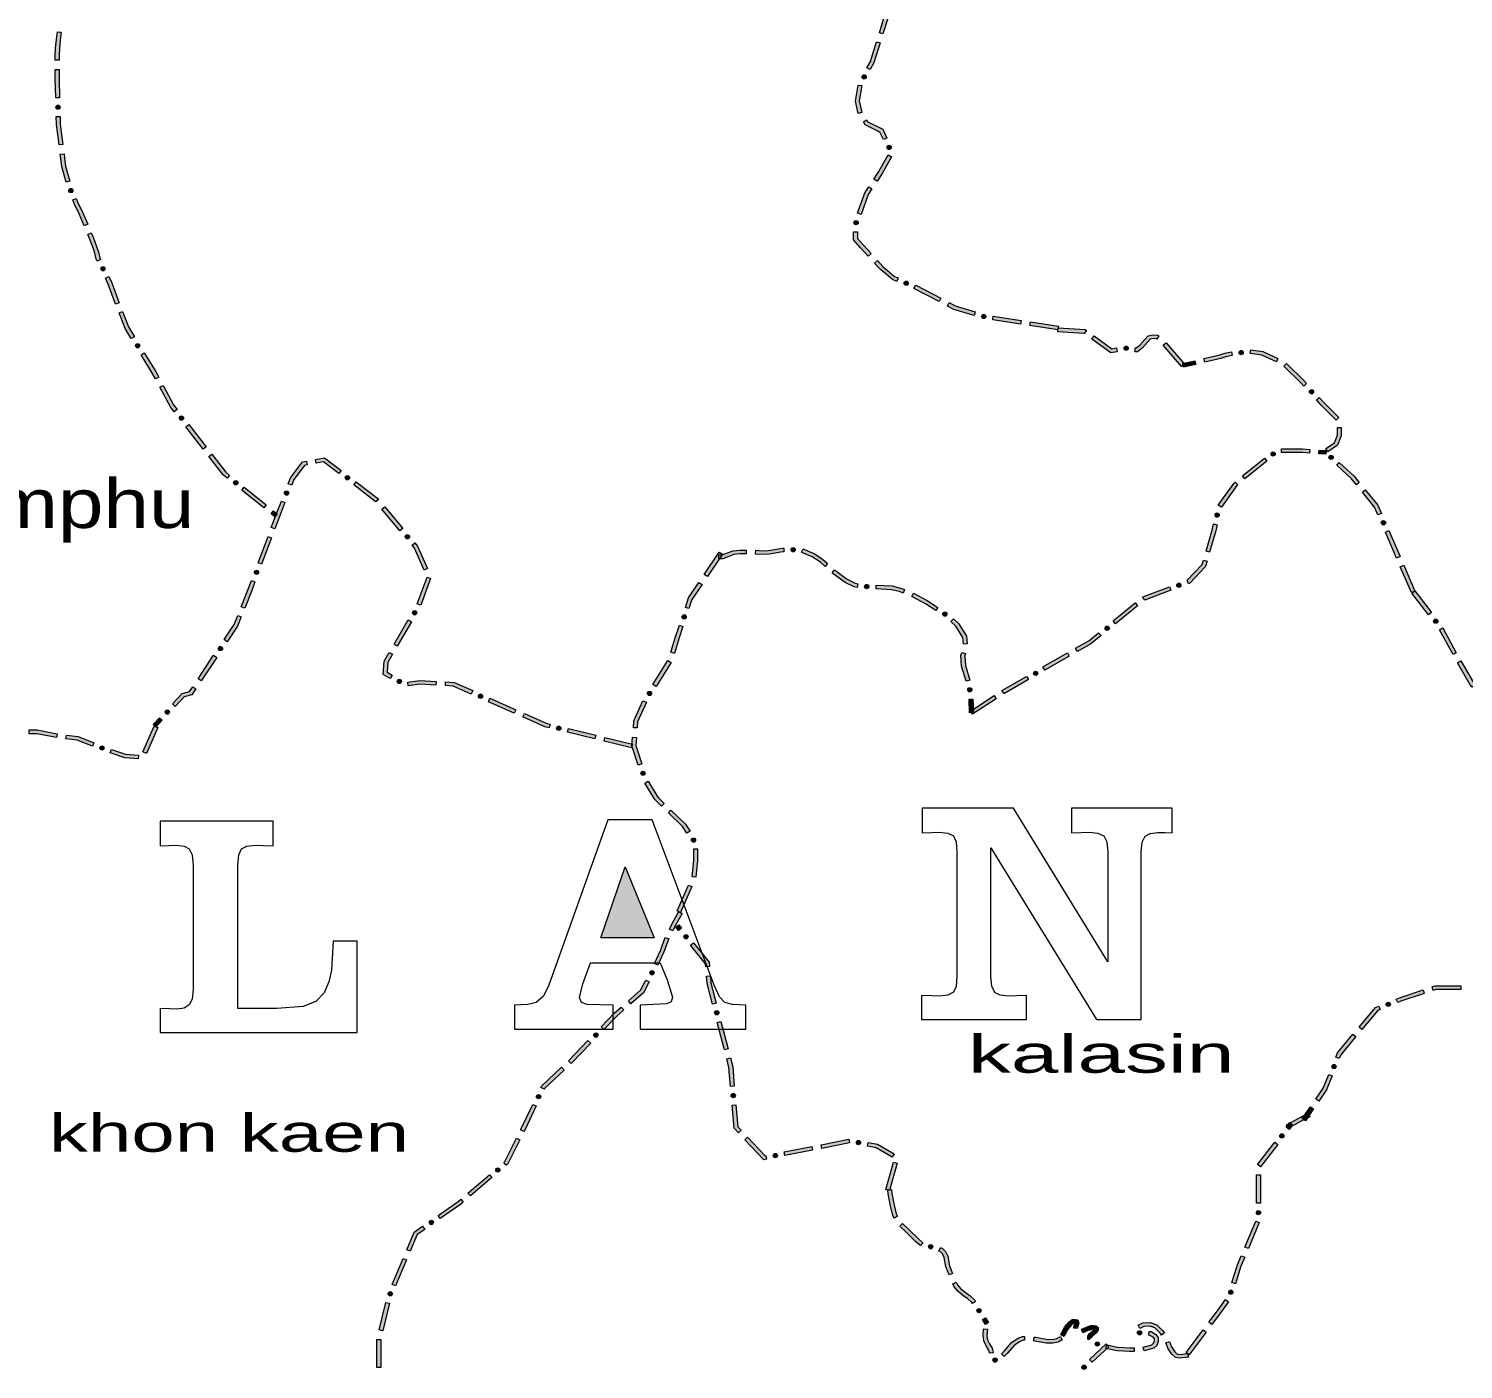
# Model space of a CAD drawing. Header units: metres. Extents: x -835890 to 1024355, y 79891 to 2211954.
# Drawn here: x -586389 to -433987, y 1356560 to 1499002 of the extents above; entities that cross this region are included whole.
import ezdxf

# ---------------------------------------------------------------- set-up
doc = ezdxf.new("R2010")
doc.units = ezdxf.units.M
doc.header["$LTSCALE"] = 2200
doc.layers.add('20', color=7, linetype='Continuous', lineweight=13)
doc.layers.add('37', color=7, linetype='Continuous', lineweight=13)

msp = doc.modelspace()

# ---------------------------------------------------------------- hatches: boundary and pattern name
at = {"layer": '20'}
msp.add_hatch(color=256, dxfattribs=at).paths.add_polyline_path([(-519935, 1402390), (-525605, 1402390), (-523018, 1409951)])
at = {"layer": '37'}
for points in [[(-496018, 1498574), (-495496, 1500247), (-494925, 1501392), (-494567, 1501213), (-495124, 1500097), (-495636, 1498455)], [(-582933, 1498616), (-583009, 1498115), (-583133, 1496901), (-583160, 1496187), (-583160, 1495658), (-583560, 1495658), (-583560, 1496195), (-583532, 1496929), (-583406, 1498165), (-583329, 1498675)], [(-497334, 1494850), (-496969, 1495526), (-496316, 1497619), (-495934, 1497500), (-496598, 1495370), (-496982, 1494660)], [(-583160, 1494658), (-583160, 1494576), (-583160, 1493715), (-583105, 1491664), (-583505, 1491654), (-583560, 1493710), (-583560, 1494576), (-583560, 1494658)], [(-497527, 1494073, 1), (-497741, 1493677, 1)], [(-498257, 1489996), (-498559, 1491308), (-498275, 1493017), (-497880, 1492952), (-498151, 1491320), (-497867, 1490086)], [(-583272, 1490434, 1), (-583284, 1490884, 1)], [(-583053, 1489664), (-583035, 1488855), (-582760, 1486703), (-583157, 1486652), (-583435, 1488825), (-583453, 1489655)], [(-495586, 1487214), (-495954, 1488017), (-497512, 1488798), (-497696, 1489089), (-497359, 1489303), (-497234, 1489106), (-495649, 1488312), (-495223, 1487381)], [(-495082, 1486593, 1), (-494895, 1486184, 1)], [(-582634, 1485711), (-582578, 1485273), (-582468, 1484398), (-582015, 1482815), (-582400, 1482705), (-582861, 1484317), (-582975, 1485223), (-583030, 1485660)], [(-496600, 1483026), (-496070, 1483840), (-495071, 1485592), (-494723, 1485394), (-495729, 1483631), (-496265, 1482808)], [(-581817, 1481601, 1), (-581988, 1482017, 1)], [(-498337, 1479401), (-497553, 1481562), (-497145, 1482188), (-496810, 1481970), (-497193, 1481382), (-497961, 1479265)], [(-581337, 1480960), (-581188, 1480597), (-580660, 1479511), (-580123, 1478219), (-580492, 1478066), (-581025, 1479347), (-581554, 1480433), (-581707, 1480808)], [(-498414, 1478604, 1), (-498567, 1478181, 1)], [(-579739, 1477296), (-579557, 1476857), (-579139, 1475740), (-578967, 1475281), (-578829, 1474650), (-578749, 1474483), (-579110, 1474310), (-579210, 1474519), (-579351, 1475168), (-579513, 1475600), (-579929, 1476711), (-580109, 1477142)], [(-497203, 1474840), (-498013, 1475729), (-498752, 1476574), (-498752, 1477404), (-498352, 1477404), (-498352, 1476724), (-497715, 1475995), (-496908, 1475109)], [(-494171, 1472155), (-494629, 1472342), (-495940, 1473454), (-496530, 1474101), (-496234, 1474370), (-495662, 1473742), (-494419, 1472689), (-494020, 1472525)], [(-578400, 1473292, 1), (-578595, 1473698, 1)], [(-577885, 1472679), (-577565, 1472012), (-576782, 1469871), (-577158, 1469734), (-577934, 1471856), (-578245, 1472506)], [(-493378, 1472046, 1), (-492962, 1471875, 1)], [(-489685, 1470001), (-492343, 1471393), (-492157, 1471747), (-489500, 1470356)], [(-485947, 1468521), (-488117, 1469180), (-488799, 1469537), (-488614, 1469892), (-487965, 1469552), (-485831, 1468904)], [(-576422, 1468945), (-575770, 1467318), (-575150, 1466272), (-575494, 1466068), (-576129, 1467140), (-576793, 1468796)], [(-485148, 1468487, 1), (-484717, 1468357, 1)], [(-481012, 1467605), (-483978, 1468055), (-483918, 1468450), (-480952, 1468001)], [(-477057, 1467006), (-480023, 1467455), (-479963, 1467851), (-476997, 1467401)], [(-474259, 1466610), (-474292, 1466633), (-477052, 1466804), (-477027, 1467203), (-474153, 1467026), (-474026, 1466935)], [(-470755, 1464685), (-471415, 1464574), (-473446, 1466028), (-473213, 1466353), (-471317, 1464996), (-470821, 1465079)], [(-466541, 1466024), (-466588, 1466054), (-466922, 1466080), (-467246, 1466005), (-467523, 1465700), (-468077, 1465081), (-468592, 1464676), (-468856, 1464676), (-468856, 1465076), (-468730, 1465076), (-468352, 1465374), (-467820, 1465968), (-467458, 1466366), (-466953, 1466483), (-466457, 1466445), (-466326, 1466361)], [(-574697, 1465116, 1), (-574927, 1465503, 1)], [(-470024, 1465010, 1), (-469580, 1465085, 1)], [(-463910, 1463104), (-465872, 1465374), (-465569, 1465635), (-463608, 1463365)], [(-458538, 1464270), (-459212, 1464135), (-459743, 1463958), (-461445, 1463564), (-461535, 1463954), (-459852, 1464343), (-459315, 1464522), (-458617, 1464662)], [(-457809, 1464564, 1), (-457362, 1464609, 1)], [(-453848, 1463594), (-455403, 1464313), (-456619, 1464487), (-456562, 1464883), (-455289, 1464701), (-453680, 1463957)], [(-574117, 1464564), (-572944, 1462671), (-572573, 1461978), (-572926, 1461789), (-573291, 1462471), (-574457, 1464353)], [(-462419, 1463339), (-463714, 1463040), (-463804, 1463429), (-462510, 1463729)], [(-450935, 1461030), (-451216, 1461335), (-453037, 1463159), (-452754, 1463442), (-450928, 1461612), (-450641, 1461301)], [(-572101, 1461097), (-570999, 1459038), (-570612, 1458539), (-570928, 1458294), (-571336, 1458819), (-572454, 1460908)], [(-450263, 1460596, 1), (-449958, 1460265, 1)], [(-447476, 1457410), (-449079, 1459016), (-449580, 1459559), (-449286, 1459830), (-448791, 1459293), (-447193, 1457692)], [(-570020, 1457448, 1), (-570295, 1457804, 1)], [(-569387, 1456958), (-567549, 1454588), (-567865, 1454342), (-569703, 1456713)], [(-448605, 1454392), (-447673, 1455005), (-447354, 1455803), (-447354, 1456626), (-446954, 1456626), (-446954, 1455726), (-447348, 1454739), (-448385, 1454058)], [(-454010, 1453952, 1), (-454367, 1453678, 1)], [(-453305, 1454358), (-451065, 1454358), (-450293, 1454303), (-450322, 1453904), (-451079, 1453958), (-453305, 1453958)], [(-449296, 1454232), (-448565, 1454179), (-448593, 1453780), (-449324, 1453833)], [(-566936, 1453797), (-565439, 1451867), (-565042, 1451545), (-565294, 1451234), (-565727, 1451585), (-567252, 1453552)], [(-556820, 1452654), (-557093, 1452604), (-558226, 1451088), (-558449, 1450512), (-558822, 1450657), (-558579, 1451284), (-557319, 1452970), (-556892, 1453048)], [(-553444, 1451738), (-555063, 1452974), (-555836, 1452833), (-555908, 1453227), (-554961, 1453400), (-553201, 1452056)], [(-457445, 1451477), (-456183, 1452530), (-455103, 1453363), (-454858, 1453046), (-455933, 1452218), (-457188, 1451170)], [(-448197, 1453610, 1), (-447868, 1453303, 1)], [(-445346, 1450522), (-445876, 1451166), (-447438, 1452628), (-447165, 1452920), (-445584, 1451441), (-445037, 1450776)], [(-564216, 1450619, 1), (-564566, 1450902, 1)], [(-552707, 1451427, 1), (-552349, 1451154, 1)], [(-563488, 1450287), (-561156, 1448399), (-561408, 1448088), (-563739, 1449976)], [(-559079, 1449442, 1), (-558916, 1449862, 1)], [(-549518, 1448717), (-549572, 1448781), (-551854, 1450524), (-551612, 1450842), (-549294, 1449072), (-549212, 1448974)], [(-460016, 1448381), (-458343, 1450727), (-458212, 1450836), (-457956, 1450529), (-458047, 1450453), (-459690, 1448148)], [(-443055, 1447345), (-443409, 1448165), (-444711, 1449749), (-444402, 1450003), (-443064, 1448375), (-442688, 1447504)], [(-559172, 1448647), (-559612, 1447513), (-560239, 1445845), (-560614, 1445986), (-559986, 1447656), (-559545, 1448792)], [(-546948, 1445652), (-548876, 1447951), (-548569, 1448208), (-546642, 1445909)], [(-560379, 1447770), (-559993, 1447458), (-560245, 1447147), (-560630, 1447459)], [(-461318, 1443502), (-460674, 1445761), (-460542, 1446384), (-460151, 1446301), (-460285, 1445665), (-460933, 1443392)], [(-460092, 1447541, 1), (-460186, 1447101, 1)], [(-442565, 1446713, 1), (-442386, 1446300, 1)], [(-560592, 1444910), (-561648, 1442102), (-562022, 1442243), (-560966, 1445050)], [(-546297, 1445186, 1), (-546008, 1444841, 1)], [(-441074, 1442754), (-442263, 1445509), (-441895, 1445667), (-440707, 1442913)], [(-544392, 1441481), (-545415, 1443823), (-545663, 1444119), (-545357, 1444376), (-545071, 1444036), (-544026, 1441641)], [(-514627, 1441005), (-513031, 1443386), (-512699, 1443163), (-514295, 1440782)], [(-513068, 1443087), (-512717, 1443087), (-512164, 1443310), (-511565, 1443532), (-510833, 1443608), (-510155, 1443608), (-510155, 1443208), (-510813, 1443208), (-511473, 1443140), (-512020, 1442937), (-512639, 1442687), (-513068, 1442687)], [(-509144, 1443580), (-508491, 1443541), (-507784, 1443566), (-506316, 1443816), (-506182, 1443818), (-506176, 1443418), (-506279, 1443417), (-507743, 1443167), (-508495, 1443141), (-509168, 1443180)], [(-504954, 1443635, 1), (-505404, 1443629, 1)], [(-504115, 1443732), (-503601, 1443493), (-502961, 1443253), (-502045, 1442633), (-501520, 1442167), (-501786, 1441868), (-502291, 1442316), (-503146, 1442895), (-503756, 1443124), (-504284, 1443370)], [(-463337, 1440409), (-463272, 1440434), (-461727, 1442068), (-461592, 1442540), (-461208, 1442431), (-461369, 1441864), (-463045, 1440092), (-463197, 1440035)], [(-439489, 1439082), (-440678, 1441836), (-440310, 1441995), (-439122, 1439240)], [(-562352, 1440230), (-562698, 1439311), (-563444, 1437432), (-563816, 1437579), (-563071, 1439455), (-562727, 1440371)], [(-562267, 1441026, 1), (-562108, 1441447, 1)], [(-545119, 1437903), (-544067, 1440712), (-543693, 1440572), (-544744, 1437762)], [(-500772, 1441504), (-500661, 1441405), (-499446, 1440509), (-498574, 1440085), (-498313, 1440032), (-498392, 1439640), (-498703, 1439703), (-499654, 1440165), (-500913, 1441094), (-501038, 1441204)], [(-516629, 1437512), (-516296, 1438515), (-515184, 1440174), (-514852, 1439952), (-515934, 1438337), (-516250, 1437386)], [(-497136, 1439708, 1), (-497585, 1439738, 1)], [(-496353, 1439868), (-494661, 1439791), (-493770, 1439572), (-493347, 1439407), (-493493, 1439034), (-493891, 1439190), (-494718, 1439393), (-496372, 1439469)], [(-492396, 1439028), (-490934, 1438242), (-489794, 1437507), (-490011, 1437171), (-491137, 1437897), (-492585, 1438676)], [(-468071, 1438613), (-468030, 1438646), (-465210, 1439706), (-465069, 1439331), (-467828, 1438295), (-467818, 1438303)], [(-463993, 1439950, 1), (-464414, 1439791, 1)], [(-437680, 1436720), (-439464, 1439039), (-439147, 1439283), (-437363, 1436964)], [(-545273, 1437140, 1), (-545500, 1436752, 1)], [(-471173, 1436088), (-468846, 1437982), (-468594, 1437672), (-470920, 1435778)], [(-563813, 1436502), (-564208, 1435507), (-565299, 1433865), (-565632, 1434087), (-564564, 1435694), (-564185, 1436650)], [(-547579, 1433594), (-546064, 1436184), (-545719, 1435982), (-547234, 1433392)], [(-516684, 1436714, 1), (-516826, 1436287, 1)], [(-488873, 1436676, 1), (-489251, 1436920, 1)], [(-488158, 1436307), (-487595, 1435774), (-486772, 1434467), (-486686, 1433648), (-487084, 1433606), (-487160, 1434333), (-487906, 1435518), (-488433, 1436016)], [(-437049, 1436228, 1), (-436774, 1435871, 1)], [(-518164, 1432748), (-517702, 1434284), (-517260, 1435614), (-516881, 1435488), (-517321, 1434163), (-517781, 1432633)], [(-475174, 1433170), (-473768, 1433975), (-472724, 1434825), (-472471, 1434515), (-473541, 1433644), (-474976, 1432823)], [(-471647, 1435443, 1), (-471996, 1435159, 1)], [(-435081, 1432502), (-436515, 1435137), (-436164, 1435328), (-434729, 1432693)], [(-566143, 1432956, 1), (-565894, 1433331, 1)], [(-547998, 1429959), (-548731, 1430400), (-548632, 1431796), (-548084, 1432731), (-547739, 1432529), (-548239, 1431674), (-548315, 1430617), (-547792, 1430302)], [(-486881, 1432603), (-486947, 1432372), (-486885, 1431334), (-486423, 1429796), (-486806, 1429681), (-487281, 1431264), (-487350, 1432415), (-487266, 1432712)], [(-478646, 1431182), (-476042, 1432673), (-475844, 1432326), (-478447, 1430835)], [(-566406, 1432200), (-568066, 1429701), (-568399, 1429922), (-566739, 1432421)], [(-520075, 1429320), (-518485, 1431864), (-518146, 1431652), (-519736, 1429108)], [(-433041, 1429027), (-433253, 1429300), (-434592, 1431625), (-434245, 1431824), (-432920, 1429523), (-432725, 1429272)], [(-547217, 1429755, 1), (-546821, 1429542, 1)], [(-543126, 1429257), (-544835, 1429352), (-546074, 1429184), (-546128, 1429581), (-544851, 1429754), (-543104, 1429657)], [(-539382, 1428305), (-541300, 1429156), (-542128, 1429202), (-542105, 1429601), (-541204, 1429551), (-539220, 1428671)], [(-482993, 1428689), (-482943, 1428722), (-480381, 1430188), (-480183, 1429841), (-482734, 1428381), (-482775, 1428354)], [(-479219, 1430624, 1), (-479609, 1430400, 1)], [(-568620, 1428868), (-569049, 1428222), (-569865, 1428018), (-570836, 1426981), (-571128, 1427255), (-570076, 1428377), (-569297, 1428573), (-568953, 1429090)], [(-538593, 1428173, 1), (-538181, 1427991, 1)], [(-520317, 1428557, 1), (-520555, 1428175, 1)], [(-486366, 1428539, 1), (-486457, 1428980, 1)], [(-486343, 1426503), (-483831, 1428143), (-483612, 1427808), (-486124, 1426168)], [(-571820, 1426224, 1), (-571512, 1426553, 1)], [(-534812, 1426277), (-537554, 1427494), (-537392, 1427860), (-534650, 1426643)], [(-522154, 1424733), (-522098, 1425468), (-521134, 1427593), (-520770, 1427428), (-521704, 1425367), (-521755, 1424702)], [(-486087, 1427778), (-486034, 1426343), (-486434, 1426328), (-486486, 1427763)], [(-572204, 1425522), (-572891, 1424790), (-573182, 1425064), (-572496, 1425796)], [(-531096, 1424719), (-531542, 1424827), (-533898, 1425872), (-533736, 1426237), (-531413, 1425207), (-531002, 1425107)], [(-583429, 1423703), (-585513, 1424095), (-586355, 1424095), (-586355, 1424495), (-585476, 1424495), (-583355, 1424096)], [(-579610, 1422756), (-581250, 1423400), (-582429, 1423550), (-582378, 1423947), (-581150, 1423791), (-579464, 1423129)], [(-572680, 1424747), (-573888, 1422001), (-574255, 1422162), (-573046, 1424908)], [(-530296, 1424730, 1), (-529859, 1424624, 1)], [(-526237, 1423539), (-529153, 1424247), (-529058, 1424636), (-526143, 1423928)], [(-522350, 1422596), (-525265, 1423304), (-525171, 1423692), (-522256, 1422985)], [(-521630, 1420767), (-522303, 1422790), (-522230, 1423736), (-521832, 1423705), (-521898, 1422840), (-521251, 1420893)], [(-578816, 1422659, 1), (-578397, 1422495, 1)], [(-574767, 1421429), (-576187, 1421530), (-577730, 1422046), (-577603, 1422426), (-576108, 1421926), (-574738, 1421828)], [(-521196, 1420095, 1), (-521054, 1419668, 1)], [(-519155, 1416396), (-519864, 1417086), (-520923, 1418856), (-520580, 1419062), (-519548, 1417336), (-518876, 1416683)], [(-516458, 1413520), (-516937, 1414240), (-518438, 1415699), (-518159, 1415986), (-516628, 1414497), (-516125, 1413742)], [(-515878, 1412976, 1), (-515646, 1412590, 1)], [(-515911, 1408875), (-515736, 1410632), (-515736, 1411846), (-515336, 1411846), (-515336, 1410612), (-515513, 1408835)], [(-517496, 1405270), (-516292, 1408018), (-515925, 1407857), (-517129, 1405109)], [(-518324, 1403342), (-518027, 1403936), (-517312, 1405190), (-516965, 1404991), (-517675, 1403747), (-517966, 1403164)], [(-517349, 1403168), (-517650, 1403537), (-517340, 1403790), (-517039, 1403421)], [(-519904, 1399662), (-519283, 1401062), (-518772, 1402426), (-518398, 1402286), (-518912, 1400911), (-519538, 1399500)], [(-516704, 1402695, 1), (-516419, 1402346, 1)], [(-514455, 1399315), (-514484, 1399659), (-516084, 1401619), (-515774, 1401872), (-514095, 1399816), (-514056, 1399348)], [(-522682, 1395701), (-521394, 1396831), (-520823, 1397902), (-520470, 1397714), (-521075, 1396578), (-522418, 1395401)], [(-520071, 1398890, 1), (-520283, 1398492, 1)], [(-513738, 1395360), (-514309, 1397563), (-514372, 1398318), (-513973, 1398352), (-513913, 1397630), (-513350, 1395460)], [(-438131, 1396494), (-440616, 1395664), (-440958, 1395527), (-441106, 1395899), (-440754, 1396040), (-438257, 1396874)], [(-434262, 1396904), (-436904, 1396904), (-437182, 1396811), (-437309, 1397190), (-436969, 1397304), (-434262, 1397304)], [(-525588, 1392934), (-524222, 1394351), (-523434, 1395042), (-523170, 1394741), (-523946, 1394062), (-525300, 1392656)], [(-513349, 1394660, 1), (-513236, 1394224, 1)], [(-442814, 1394783), (-443063, 1394683), (-444756, 1392669), (-445062, 1392926), (-443305, 1395017), (-442963, 1395155)], [(-442169, 1395257, 1), (-441751, 1395425, 1)], [(-512482, 1390520), (-513235, 1393424), (-512848, 1393524), (-512095, 1390621)], [(-529057, 1389333), (-526976, 1391493), (-526688, 1391216), (-528769, 1389056)], [(-525982, 1392237, 1), (-526294, 1391913, 1)], [(-445400, 1391904), (-447009, 1389989), (-447170, 1389585), (-447541, 1389734), (-447356, 1390197), (-445706, 1392161)], [(-531972, 1386515), (-531905, 1386654), (-529772, 1388649), (-529499, 1388357), (-531577, 1386414), (-531611, 1386342)], [(-511826, 1386624), (-511994, 1388641), (-512231, 1389552), (-511843, 1389653), (-511598, 1388709), (-511428, 1386657)], [(-447810, 1388522, 1), (-447643, 1388940, 1)], [(-447911, 1387728), (-448505, 1386242), (-449326, 1385053), (-449655, 1385280), (-448859, 1386432), (-448283, 1387876)], [(-532126, 1385729, 1), (-532321, 1385324, 1)], [(-511563, 1385868, 1), (-511526, 1385419, 1)], [(-534133, 1382010), (-534058, 1382161), (-532836, 1384711), (-532475, 1384538), (-533698, 1381985), (-533775, 1381831)], [(-510999, 1381680), (-511456, 1382165), (-511661, 1384630), (-511262, 1384664), (-511069, 1382338), (-510708, 1381955)], [(-449895, 1384230), (-450767, 1382968), (-451096, 1383195), (-450224, 1384458)], [(-452809, 1382281), (-452433, 1382774), (-452115, 1382532), (-452491, 1382039)], [(-452763, 1382533), (-451454, 1383252), (-450529, 1383723), (-450529, 1383723), (-450260, 1383427), (-450300, 1383391), (-451267, 1382898), (-452570, 1382182)], [(-535928, 1378537), (-535820, 1378630), (-534580, 1381115), (-534222, 1380936), (-535498, 1378379), (-535667, 1378234)], [(-508017, 1378879), (-508305, 1378822), (-510313, 1380953), (-510022, 1381227), (-508165, 1379257), (-508094, 1379271)], [(-499186, 1380614), (-502129, 1380036), (-502207, 1380428), (-499263, 1381006)], [(-498463, 1380695, 1), (-498020, 1380611, 1)], [(-453121, 1381544, 1), (-453394, 1381186, 1)], [(-507295, 1379225, 1), (-506853, 1379311, 1)], [(-503111, 1379843), (-506054, 1379265), (-506131, 1379657), (-503188, 1380235)], [(-494654, 1379093), (-496375, 1380099), (-497296, 1380272), (-497222, 1380665), (-496233, 1380479), (-494452, 1379438)], [(-455843, 1378307), (-454023, 1380692), (-453705, 1380449), (-455525, 1378064)], [(-536385, 1377881, 1), (-536727, 1377587, 1)], [(-495321, 1375674), (-494509, 1378562), (-494124, 1378453), (-494936, 1375565)], [(-539721, 1375280), (-537445, 1377234), (-537184, 1376931), (-539460, 1374976)], [(-455947, 1374207), (-455947, 1377207), (-455547, 1377207), (-455547, 1374207)], [(-494731, 1375668), (-494680, 1375247), (-494494, 1374162), (-494221, 1373071), (-494084, 1372843), (-494427, 1372637), (-494595, 1372915), (-494886, 1374080), (-495076, 1375189), (-495128, 1375619)], [(-542904, 1372899), (-540767, 1374381), (-540479, 1374628), (-540219, 1374325), (-540522, 1374064), (-542676, 1372570)], [(-455747, 1373432, 1), (-455747, 1372982, 1)], [(-546224, 1369267), (-545437, 1371142), (-544547, 1371759), (-544319, 1371430), (-545113, 1370880), (-545856, 1369112)], [(-543426, 1372293, 1), (-543796, 1372036, 1)], [(-493552, 1372065), (-492843, 1371381), (-491877, 1370415), (-491391, 1370009), (-491647, 1369702), (-492147, 1370119), (-493123, 1371096), (-493830, 1371778)], [(-457193, 1369536), (-456037, 1372305), (-455668, 1372151), (-456824, 1369382)], [(-490345, 1369544, 1), (-490788, 1369623, 1)], [(-489531, 1369490), (-489329, 1369401), (-488998, 1369069), (-488752, 1368577), (-488562, 1367564), (-488244, 1366734), (-488618, 1366591), (-488949, 1367455), (-489135, 1368448), (-489327, 1368832), (-489560, 1369065), (-489694, 1369125)], [(-458574, 1365768), (-457982, 1367645), (-457578, 1368614), (-457209, 1368459), (-457606, 1367507), (-458193, 1365647)], [(-547774, 1365580), (-546612, 1368345), (-546243, 1368190), (-547405, 1365425)], [(-487858, 1365830), (-487724, 1365548), (-487376, 1365114), (-486779, 1364635), (-486393, 1364410), (-485889, 1363906), (-485792, 1363749), (-486132, 1363538), (-486205, 1363656), (-486640, 1364091), (-487006, 1364305), (-487661, 1364829), (-488065, 1365334), (-488219, 1365657)], [(-547890, 1364788, 1), (-548064, 1364373, 1)], [(-458616, 1364968, 1), (-458752, 1364539, 1)], [(-549162, 1360756), (-548463, 1363673), (-548074, 1363580), (-548773, 1360663)], [(-485318, 1362601, 1), (-485554, 1362984, 1)], [(-461023, 1361552), (-460093, 1362787), (-459259, 1363970), (-458932, 1363740), (-459770, 1362551), (-460704, 1361311)], [(-484740, 1362047), (-484415, 1361521), (-484755, 1361311), (-485081, 1361837)], [(-475377, 1360935), (-475377, 1361076), (-475258, 1361475), (-475254, 1361461), (-475255, 1361461), (-475407, 1361461), (-475590, 1361324), (-476003, 1360831), (-476373, 1360062), (-476734, 1360235), (-476342, 1361050), (-475866, 1361617), (-475541, 1361861), (-475227, 1361861), (-474931, 1361819), (-474843, 1361466), (-474977, 1361017), (-474977, 1360935)], [(-473820, 1359699), (-473874, 1359774), (-473874, 1360090), (-473698, 1360354), (-473230, 1360758), (-473175, 1360835), (-473175, 1360819), (-473147, 1360799), (-473246, 1360823), (-473463, 1360807), (-473856, 1360669), (-474406, 1360440), (-474560, 1360809), (-474000, 1361043), (-473546, 1361202), (-473212, 1361227), (-472972, 1361167), (-472775, 1361019), (-472775, 1360707), (-472932, 1360487), (-473395, 1360087), (-473474, 1359969), (-473474, 1359904), (-473496, 1359935)], [(-466036, 1360191), (-466161, 1360361), (-466751, 1360952), (-467305, 1361137), (-467927, 1361099), (-468351, 1360901), (-468520, 1361264), (-468027, 1361494), (-467252, 1361541), (-466535, 1361302), (-465856, 1360622), (-465713, 1360427)], [(-549393, 1356736), (-549393, 1359736), (-548993, 1359736), (-548993, 1356736)], [(-484324, 1358290), (-484325, 1358332), (-484417, 1358643), (-484683, 1359072), (-484935, 1359577), (-485005, 1360141), (-484941, 1360867), (-484542, 1360831), (-484603, 1360148), (-484547, 1359695), (-484333, 1359267), (-484048, 1358807), (-483928, 1358398), (-483924, 1358307)], [(-480589, 1359648), (-480754, 1359648), (-481080, 1359521), (-481675, 1359124), (-482457, 1358227), (-482764, 1357932), (-483041, 1358220), (-482747, 1358503), (-481941, 1359427), (-481265, 1359878), (-480829, 1360048), (-480589, 1360048)], [(-476586, 1359698), (-477013, 1359447), (-477598, 1359330), (-478313, 1359352), (-479506, 1359565), (-479613, 1359576), (-479573, 1359974), (-479451, 1359961), (-478272, 1359751), (-477632, 1359731), (-477158, 1359826), (-476789, 1360043)], [(-473075, 1359329, 1), (-472656, 1359166, 1)], [(-468156, 1360422, 1), (-468604, 1360459, 1)], [(-467371, 1360574), (-467155, 1360561), (-466657, 1360263), (-466390, 1359926), (-466390, 1359500), (-466549, 1359104), (-466872, 1358808), (-467891, 1358525), (-467998, 1358910), (-467071, 1359168), (-466886, 1359337), (-466790, 1359577), (-466790, 1359787), (-466926, 1359958), (-467276, 1360168), (-467393, 1360174)], [(-463187, 1357844), (-463225, 1357836), (-464104, 1357748), (-464576, 1357801), (-464934, 1358160), (-465340, 1358746), (-465576, 1359376), (-465201, 1359516), (-464983, 1358933), (-464626, 1358417), (-464392, 1358183), (-464102, 1358151), (-463287, 1358232), (-463269, 1358236)], [(-463429, 1358356), (-461625, 1360753), (-461305, 1360512), (-463109, 1358115)], [(-473680, 1357615), (-471926, 1359258), (-471653, 1358966), (-473407, 1357323)], [(-468935, 1358457), (-469431, 1358449), (-470767, 1358514), (-471952, 1358769), (-471867, 1359160), (-470715, 1358912), (-469425, 1358849), (-468941, 1358857)], [(-483955, 1357538, 1), (-483505, 1357538, 1)], [(-474109, 1356939, 1), (-474437, 1356631, 1)]]:
    msp.add_hatch(color=256, dxfattribs=at).paths.add_polyline_path(points)

# ---------------------------------------------------------------- linework, layer by layer
at = {"layer": '20'}
for points in [[(-468218, 1393727), (-468218, 1411503), (-468117, 1412574), (-467795, 1413212), (-467263, 1413501), (-466424, 1413598), (-465686, 1413598), (-464904, 1413573), (-464904, 1416193), (-475612, 1416193), (-475612, 1413573), (-474593, 1413603), (-473734, 1413631), (-472799, 1413534), (-472185, 1413245), (-471852, 1412599), (-471736, 1411503), (-471736, 1399841), (-481783, 1416193), (-491472, 1416193), (-491472, 1413573), (-490453, 1413603), (-489619, 1413631), (-488736, 1413534), (-488158, 1413245), (-487871, 1412599), (-487775, 1411503), (-487775, 1398335), (-487871, 1397240), (-488158, 1396623), (-488736, 1396309), (-489625, 1396207), (-490453, 1396232), (-491560, 1396271), (-491560, 1393727), (-480379, 1393727), (-480379, 1396271), (-481425, 1396232), (-482289, 1396207), (-483187, 1396298), (-483723, 1396565), (-484056, 1397226), (-484166, 1398335), (-484166, 1411976), (-472953, 1393727)], [(-572413, 1414813), (-572413, 1412193), (-571499, 1412217), (-570718, 1412250), (-569884, 1412154), (-569325, 1411865), (-569011, 1411218), (-568904, 1410123), (-568904, 1396955), (-569011, 1395898), (-569325, 1395276), (-569864, 1394937), (-570660, 1394827), (-571433, 1394852), (-572413, 1394890), (-572413, 1392347), (-551500, 1392347), (-551500, 1402036), (-554051, 1402036), (-554236, 1398967), (-554519, 1397731), (-554998, 1396569), (-555876, 1395633), (-557236, 1395097), (-560030, 1394890), (-564180, 1394890), (-564180, 1410123), (-564079, 1411218), (-563770, 1411865), (-563225, 1412154), (-562342, 1412250), (-561477, 1412223), (-560412, 1412193), (-560412, 1414813)], [(-534793, 1392707), (-524311, 1392707), (-524311, 1395250), (-527047, 1395308), (-527680, 1395520), (-527892, 1396059), (-527507, 1397532), (-526714, 1399761), (-519313, 1399761), (-518575, 1397936), (-517986, 1396084), (-518146, 1395622), (-518627, 1395393), (-521440, 1395250), (-521440, 1392707), (-510194, 1392707), (-510194, 1395250), (-511617, 1395322), (-512443, 1395544), (-512988, 1396147), (-513560, 1397391), (-520139, 1414936), (-524856, 1414936), (-531140, 1397391), (-531699, 1396205), (-532467, 1395544), (-533364, 1395322), (-534793, 1395250)], [(-519935, 1402390), (-525605, 1402390), (-523018, 1409951)]]:
    msp.add_lwpolyline(points, close=True, dxfattribs=at)
at = {"layer": '37'}
for points in [[(-496018, 1498574), (-495496, 1500247), (-494925, 1501392), (-494567, 1501213), (-495124, 1500097), (-495636, 1498455)], [(-582933, 1498616), (-583009, 1498115), (-583133, 1496901), (-583160, 1496187), (-583160, 1495658), (-583560, 1495658), (-583560, 1496195), (-583532, 1496929), (-583406, 1498165), (-583329, 1498675)], [(-497334, 1494850), (-496969, 1495526), (-496316, 1497619), (-495934, 1497500), (-496598, 1495370), (-496982, 1494660)], [(-583160, 1494658), (-583160, 1494576), (-583160, 1493715), (-583105, 1491664), (-583505, 1491654), (-583560, 1493710), (-583560, 1494576), (-583560, 1494658)], [(-498257, 1489996), (-498559, 1491308), (-498275, 1493017), (-497880, 1492952), (-498151, 1491320), (-497867, 1490086)], [(-583053, 1489664), (-583035, 1488855), (-582760, 1486703), (-583157, 1486652), (-583435, 1488825), (-583453, 1489655)], [(-495586, 1487214), (-495954, 1488017), (-497512, 1488798), (-497696, 1489089), (-497359, 1489303), (-497234, 1489106), (-495649, 1488312), (-495223, 1487381)], [(-582634, 1485711), (-582578, 1485273), (-582468, 1484398), (-582015, 1482815), (-582400, 1482705), (-582861, 1484317), (-582975, 1485223), (-583030, 1485660)], [(-496600, 1483026), (-496070, 1483840), (-495071, 1485592), (-494723, 1485394), (-495729, 1483631), (-496265, 1482808)], [(-498337, 1479401), (-497553, 1481562), (-497145, 1482188), (-496810, 1481970), (-497193, 1481382), (-497961, 1479265)], [(-581337, 1480960), (-581188, 1480597), (-580660, 1479511), (-580123, 1478219), (-580492, 1478066), (-581025, 1479347), (-581554, 1480433), (-581707, 1480808)], [(-579739, 1477296), (-579557, 1476857), (-579139, 1475740), (-578967, 1475281), (-578829, 1474650), (-578749, 1474483), (-579110, 1474310), (-579210, 1474519), (-579351, 1475168), (-579513, 1475600), (-579929, 1476711), (-580109, 1477142)], [(-497203, 1474840), (-498013, 1475729), (-498752, 1476574), (-498752, 1477404), (-498352, 1477404), (-498352, 1476724), (-497715, 1475995), (-496908, 1475109)], [(-494171, 1472155), (-494629, 1472342), (-495940, 1473454), (-496530, 1474101), (-496234, 1474370), (-495662, 1473742), (-494419, 1472689), (-494020, 1472525)], [(-577885, 1472679), (-577565, 1472012), (-576782, 1469871), (-577158, 1469734), (-577934, 1471856), (-578245, 1472506)], [(-489685, 1470001), (-492343, 1471393), (-492157, 1471747), (-489500, 1470356)], [(-485947, 1468521), (-488117, 1469180), (-488799, 1469537), (-488614, 1469892), (-487965, 1469552), (-485831, 1468904)], [(-576422, 1468945), (-575770, 1467318), (-575150, 1466272), (-575494, 1466068), (-576129, 1467140), (-576793, 1468796)], [(-481012, 1467605), (-483978, 1468055), (-483918, 1468450), (-480952, 1468001)], [(-477057, 1467006), (-480023, 1467455), (-479963, 1467851), (-476997, 1467401)], [(-474259, 1466610), (-474292, 1466633), (-477052, 1466804), (-477027, 1467203), (-474153, 1467026), (-474026, 1466935)], [(-470755, 1464685), (-471415, 1464574), (-473446, 1466028), (-473213, 1466353), (-471317, 1464996), (-470821, 1465079)], [(-466541, 1466024), (-466588, 1466054), (-466922, 1466080), (-467246, 1466005), (-467523, 1465700), (-468077, 1465081), (-468592, 1464676), (-468856, 1464676), (-468856, 1465076), (-468730, 1465076), (-468352, 1465374), (-467820, 1465968), (-467458, 1466366), (-466953, 1466483), (-466457, 1466445), (-466326, 1466361)], [(-463910, 1463104), (-465872, 1465374), (-465569, 1465635), (-463608, 1463365)], [(-458538, 1464270), (-459212, 1464135), (-459743, 1463958), (-461445, 1463564), (-461535, 1463954), (-459852, 1464343), (-459315, 1464522), (-458617, 1464662)], [(-453848, 1463594), (-455403, 1464313), (-456619, 1464487), (-456562, 1464883), (-455289, 1464701), (-453680, 1463957)], [(-574117, 1464564), (-572944, 1462671), (-572573, 1461978), (-572926, 1461789), (-573291, 1462471), (-574457, 1464353)], [(-462419, 1463339), (-463714, 1463040), (-463804, 1463429), (-462510, 1463729)], [(-450935, 1461030), (-451216, 1461335), (-453037, 1463159), (-452754, 1463442), (-450928, 1461612), (-450641, 1461301)], [(-572101, 1461097), (-570999, 1459038), (-570612, 1458539), (-570928, 1458294), (-571336, 1458819), (-572454, 1460908)], [(-447476, 1457410), (-449079, 1459016), (-449580, 1459559), (-449286, 1459830), (-448791, 1459293), (-447193, 1457692)], [(-569387, 1456958), (-567549, 1454588), (-567865, 1454342), (-569703, 1456713)], [(-448605, 1454392), (-447673, 1455005), (-447354, 1455803), (-447354, 1456626), (-446954, 1456626), (-446954, 1455726), (-447348, 1454739), (-448385, 1454058)], [(-453305, 1454358), (-451065, 1454358), (-450293, 1454303), (-450322, 1453904), (-451079, 1453958), (-453305, 1453958)], [(-449296, 1454232), (-448565, 1454179), (-448593, 1453780), (-449324, 1453833)], [(-566936, 1453797), (-565439, 1451867), (-565042, 1451545), (-565294, 1451234), (-565727, 1451585), (-567252, 1453552)], [(-556820, 1452654), (-557093, 1452604), (-558226, 1451088), (-558449, 1450512), (-558822, 1450657), (-558579, 1451284), (-557319, 1452970), (-556892, 1453048)], [(-553444, 1451738), (-555063, 1452974), (-555836, 1452833), (-555908, 1453227), (-554961, 1453400), (-553201, 1452056)], [(-457445, 1451477), (-456183, 1452530), (-455103, 1453363), (-454858, 1453046), (-455933, 1452218), (-457188, 1451170)], [(-445346, 1450522), (-445876, 1451166), (-447438, 1452628), (-447165, 1452920), (-445584, 1451441), (-445037, 1450776)], [(-563488, 1450287), (-561156, 1448399), (-561408, 1448088), (-563739, 1449976)], [(-549518, 1448717), (-549572, 1448781), (-551854, 1450524), (-551612, 1450842), (-549294, 1449072), (-549212, 1448974)], [(-460016, 1448381), (-458343, 1450727), (-458212, 1450836), (-457956, 1450529), (-458047, 1450453), (-459690, 1448148)], [(-443055, 1447345), (-443409, 1448165), (-444711, 1449749), (-444402, 1450003), (-443064, 1448375), (-442688, 1447504)], [(-559172, 1448647), (-559612, 1447513), (-560239, 1445845), (-560614, 1445986), (-559986, 1447656), (-559545, 1448792)], [(-546948, 1445652), (-548876, 1447951), (-548569, 1448208), (-546642, 1445909)], [(-560379, 1447770), (-559993, 1447458), (-560245, 1447147), (-560630, 1447459)], [(-461318, 1443502), (-460674, 1445761), (-460542, 1446384), (-460151, 1446301), (-460285, 1445665), (-460933, 1443392)], [(-560592, 1444910), (-561648, 1442102), (-562022, 1442243), (-560966, 1445050)], [(-441074, 1442754), (-442263, 1445509), (-441895, 1445667), (-440707, 1442913)], [(-544392, 1441481), (-545415, 1443823), (-545663, 1444119), (-545357, 1444376), (-545071, 1444036), (-544026, 1441641)], [(-514627, 1441005), (-513031, 1443386), (-512699, 1443163), (-514295, 1440782)], [(-513068, 1443087), (-512717, 1443087), (-512164, 1443310), (-511565, 1443532), (-510833, 1443608), (-510155, 1443608), (-510155, 1443208), (-510813, 1443208), (-511473, 1443140), (-512020, 1442937), (-512639, 1442687), (-513068, 1442687)], [(-509144, 1443580), (-508491, 1443541), (-507784, 1443566), (-506316, 1443816), (-506182, 1443818), (-506176, 1443418), (-506279, 1443417), (-507743, 1443167), (-508495, 1443141), (-509168, 1443180)], [(-504115, 1443732), (-503601, 1443493), (-502961, 1443253), (-502045, 1442633), (-501520, 1442167), (-501786, 1441868), (-502291, 1442316), (-503146, 1442895), (-503756, 1443124), (-504284, 1443370)], [(-463337, 1440409), (-463272, 1440434), (-461727, 1442068), (-461592, 1442540), (-461208, 1442431), (-461369, 1441864), (-463045, 1440092), (-463197, 1440035)], [(-439489, 1439082), (-440678, 1441836), (-440310, 1441995), (-439122, 1439240)], [(-562352, 1440230), (-562698, 1439311), (-563444, 1437432), (-563816, 1437579), (-563071, 1439455), (-562727, 1440371)], [(-545119, 1437903), (-544067, 1440712), (-543693, 1440572), (-544744, 1437762)], [(-500772, 1441504), (-500661, 1441405), (-499446, 1440509), (-498574, 1440085), (-498313, 1440032), (-498392, 1439640), (-498703, 1439703), (-499654, 1440165), (-500913, 1441094), (-501038, 1441204)], [(-516629, 1437512), (-516296, 1438515), (-515184, 1440174), (-514852, 1439952), (-515934, 1438337), (-516250, 1437386)], [(-496353, 1439868), (-494661, 1439791), (-493770, 1439572), (-493347, 1439407), (-493493, 1439034), (-493891, 1439190), (-494718, 1439393), (-496372, 1439469)], [(-492396, 1439028), (-490934, 1438242), (-489794, 1437507), (-490011, 1437171), (-491137, 1437897), (-492585, 1438676)], [(-468071, 1438613), (-468030, 1438646), (-465210, 1439706), (-465069, 1439331), (-467828, 1438295), (-467818, 1438303)], [(-437680, 1436720), (-439464, 1439039), (-439147, 1439283), (-437363, 1436964)], [(-471173, 1436088), (-468846, 1437982), (-468594, 1437672), (-470920, 1435778)], [(-563813, 1436502), (-564208, 1435507), (-565299, 1433865), (-565632, 1434087), (-564564, 1435694), (-564185, 1436650)], [(-547579, 1433594), (-546064, 1436184), (-545719, 1435982), (-547234, 1433392)], [(-488158, 1436307), (-487595, 1435774), (-486772, 1434467), (-486686, 1433648), (-487084, 1433606), (-487160, 1434333), (-487906, 1435518), (-488433, 1436016)], [(-518164, 1432748), (-517702, 1434284), (-517260, 1435614), (-516881, 1435488), (-517321, 1434163), (-517781, 1432633)], [(-475174, 1433170), (-473768, 1433975), (-472724, 1434825), (-472471, 1434515), (-473541, 1433644), (-474976, 1432823)], [(-435081, 1432502), (-436515, 1435137), (-436164, 1435328), (-434729, 1432693)], [(-547998, 1429959), (-548731, 1430400), (-548632, 1431796), (-548084, 1432731), (-547739, 1432529), (-548239, 1431674), (-548315, 1430617), (-547792, 1430302)], [(-486881, 1432603), (-486947, 1432372), (-486885, 1431334), (-486423, 1429796), (-486806, 1429681), (-487281, 1431264), (-487350, 1432415), (-487266, 1432712)], [(-478646, 1431182), (-476042, 1432673), (-475844, 1432326), (-478447, 1430835)], [(-566406, 1432200), (-568066, 1429701), (-568399, 1429922), (-566739, 1432421)], [(-520075, 1429320), (-518485, 1431864), (-518146, 1431652), (-519736, 1429108)], [(-433041, 1429027), (-433253, 1429300), (-434592, 1431625), (-434245, 1431824), (-432920, 1429523), (-432725, 1429272)], [(-543126, 1429257), (-544835, 1429352), (-546074, 1429184), (-546128, 1429581), (-544851, 1429754), (-543104, 1429657)], [(-539382, 1428305), (-541300, 1429156), (-542128, 1429202), (-542105, 1429601), (-541204, 1429551), (-539220, 1428671)], [(-482993, 1428689), (-482943, 1428722), (-480381, 1430188), (-480183, 1429841), (-482734, 1428381), (-482775, 1428354)], [(-568620, 1428868), (-569049, 1428222), (-569865, 1428018), (-570836, 1426981), (-571128, 1427255), (-570076, 1428377), (-569297, 1428573), (-568953, 1429090)], [(-486343, 1426503), (-483831, 1428143), (-483612, 1427808), (-486124, 1426168)], [(-534812, 1426277), (-537554, 1427494), (-537392, 1427860), (-534650, 1426643)], [(-522154, 1424733), (-522098, 1425468), (-521134, 1427593), (-520770, 1427428), (-521704, 1425367), (-521755, 1424702)], [(-486087, 1427778), (-486034, 1426343), (-486434, 1426328), (-486486, 1427763)], [(-572204, 1425522), (-572891, 1424790), (-573182, 1425064), (-572496, 1425796)], [(-531096, 1424719), (-531542, 1424827), (-533898, 1425872), (-533736, 1426237), (-531413, 1425207), (-531002, 1425107)], [(-583429, 1423703), (-585513, 1424095), (-586355, 1424095), (-586355, 1424495), (-585476, 1424495), (-583355, 1424096)], [(-579610, 1422756), (-581250, 1423400), (-582429, 1423550), (-582378, 1423947), (-581150, 1423791), (-579464, 1423129)], [(-572680, 1424747), (-573888, 1422001), (-574255, 1422162), (-573046, 1424908)], [(-526237, 1423539), (-529153, 1424247), (-529058, 1424636), (-526143, 1423928)], [(-522350, 1422596), (-525265, 1423304), (-525171, 1423692), (-522256, 1422985)], [(-521630, 1420767), (-522303, 1422790), (-522230, 1423736), (-521832, 1423705), (-521898, 1422840), (-521251, 1420893)], [(-574767, 1421429), (-576187, 1421530), (-577730, 1422046), (-577603, 1422426), (-576108, 1421926), (-574738, 1421828)], [(-519155, 1416396), (-519864, 1417086), (-520923, 1418856), (-520580, 1419062), (-519548, 1417336), (-518876, 1416683)], [(-516458, 1413520), (-516937, 1414240), (-518438, 1415699), (-518159, 1415986), (-516628, 1414497), (-516125, 1413742)], [(-515911, 1408875), (-515736, 1410632), (-515736, 1411846), (-515336, 1411846), (-515336, 1410612), (-515513, 1408835)], [(-517496, 1405270), (-516292, 1408018), (-515925, 1407857), (-517129, 1405109)], [(-518324, 1403342), (-518027, 1403936), (-517312, 1405190), (-516965, 1404991), (-517675, 1403747), (-517966, 1403164)], [(-517349, 1403168), (-517650, 1403537), (-517340, 1403790), (-517039, 1403421)], [(-519904, 1399662), (-519283, 1401062), (-518772, 1402426), (-518398, 1402286), (-518912, 1400911), (-519538, 1399500)], [(-514455, 1399315), (-514484, 1399659), (-516084, 1401619), (-515774, 1401872), (-514095, 1399816), (-514056, 1399348)], [(-522682, 1395701), (-521394, 1396831), (-520823, 1397902), (-520470, 1397714), (-521075, 1396578), (-522418, 1395401)], [(-513738, 1395360), (-514309, 1397563), (-514372, 1398318), (-513973, 1398352), (-513913, 1397630), (-513350, 1395460)], [(-438131, 1396494), (-440616, 1395664), (-440958, 1395527), (-441106, 1395899), (-440754, 1396040), (-438257, 1396874)], [(-434262, 1396904), (-436904, 1396904), (-437182, 1396811), (-437309, 1397190), (-436969, 1397304), (-434262, 1397304)], [(-525588, 1392934), (-524222, 1394351), (-523434, 1395042), (-523170, 1394741), (-523946, 1394062), (-525300, 1392656)], [(-442814, 1394783), (-443063, 1394683), (-444756, 1392669), (-445062, 1392926), (-443305, 1395017), (-442963, 1395155)], [(-512482, 1390520), (-513235, 1393424), (-512848, 1393524), (-512095, 1390621)], [(-529057, 1389333), (-526976, 1391493), (-526688, 1391216), (-528769, 1389056)], [(-445400, 1391904), (-447009, 1389989), (-447170, 1389585), (-447541, 1389734), (-447356, 1390197), (-445706, 1392161)], [(-531972, 1386515), (-531905, 1386654), (-529772, 1388649), (-529499, 1388357), (-531577, 1386414), (-531611, 1386342)], [(-511826, 1386624), (-511994, 1388641), (-512231, 1389552), (-511843, 1389653), (-511598, 1388709), (-511428, 1386657)], [(-447911, 1387728), (-448505, 1386242), (-449326, 1385053), (-449655, 1385280), (-448859, 1386432), (-448283, 1387876)], [(-534133, 1382010), (-534058, 1382161), (-532836, 1384711), (-532475, 1384538), (-533698, 1381985), (-533775, 1381831)], [(-510999, 1381680), (-511456, 1382165), (-511661, 1384630), (-511262, 1384664), (-511069, 1382338), (-510708, 1381955)], [(-449895, 1384230), (-450767, 1382968), (-451096, 1383195), (-450224, 1384458)], [(-452809, 1382281), (-452433, 1382774), (-452115, 1382532), (-452491, 1382039)], [(-452763, 1382533), (-451454, 1383252), (-450529, 1383723), (-450529, 1383723), (-450260, 1383427), (-450300, 1383391), (-451267, 1382898), (-452570, 1382182)], [(-535928, 1378537), (-535820, 1378630), (-534580, 1381115), (-534222, 1380936), (-535498, 1378379), (-535667, 1378234)], [(-508017, 1378879), (-508305, 1378822), (-510313, 1380953), (-510022, 1381227), (-508165, 1379257), (-508094, 1379271)], [(-499186, 1380614), (-502129, 1380036), (-502207, 1380428), (-499263, 1381006)], [(-503111, 1379843), (-506054, 1379265), (-506131, 1379657), (-503188, 1380235)], [(-494654, 1379093), (-496375, 1380099), (-497296, 1380272), (-497222, 1380665), (-496233, 1380479), (-494452, 1379438)], [(-455843, 1378307), (-454023, 1380692), (-453705, 1380449), (-455525, 1378064)], [(-495321, 1375674), (-494509, 1378562), (-494124, 1378453), (-494936, 1375565)], [(-539721, 1375280), (-537445, 1377234), (-537184, 1376931), (-539460, 1374976)], [(-455947, 1374207), (-455947, 1377207), (-455547, 1377207), (-455547, 1374207)], [(-494731, 1375668), (-494680, 1375247), (-494494, 1374162), (-494221, 1373071), (-494084, 1372843), (-494427, 1372637), (-494595, 1372915), (-494886, 1374080), (-495076, 1375189), (-495128, 1375619)], [(-542904, 1372899), (-540767, 1374381), (-540479, 1374628), (-540219, 1374325), (-540522, 1374064), (-542676, 1372570)], [(-546224, 1369267), (-545437, 1371142), (-544547, 1371759), (-544319, 1371430), (-545113, 1370880), (-545856, 1369112)], [(-493552, 1372065), (-492843, 1371381), (-491877, 1370415), (-491391, 1370009), (-491647, 1369702), (-492147, 1370119), (-493123, 1371096), (-493830, 1371778)], [(-457193, 1369536), (-456037, 1372305), (-455668, 1372151), (-456824, 1369382)], [(-489531, 1369490), (-489329, 1369401), (-488998, 1369069), (-488752, 1368577), (-488562, 1367564), (-488244, 1366734), (-488618, 1366591), (-488949, 1367455), (-489135, 1368448), (-489327, 1368832), (-489560, 1369065), (-489694, 1369125)], [(-458574, 1365768), (-457982, 1367645), (-457578, 1368614), (-457209, 1368459), (-457606, 1367507), (-458193, 1365647)], [(-547774, 1365580), (-546612, 1368345), (-546243, 1368190), (-547405, 1365425)], [(-487858, 1365830), (-487724, 1365548), (-487376, 1365114), (-486779, 1364635), (-486393, 1364410), (-485889, 1363906), (-485792, 1363749), (-486132, 1363538), (-486205, 1363656), (-486640, 1364091), (-487006, 1364305), (-487661, 1364829), (-488065, 1365334), (-488219, 1365657)], [(-549162, 1360756), (-548463, 1363673), (-548074, 1363580), (-548773, 1360663)], [(-461023, 1361552), (-460093, 1362787), (-459259, 1363970), (-458932, 1363740), (-459770, 1362551), (-460704, 1361311)], [(-484740, 1362047), (-484415, 1361521), (-484755, 1361311), (-485081, 1361837)], [(-475377, 1360935), (-475377, 1361076), (-475258, 1361475), (-475254, 1361461), (-475255, 1361461), (-475407, 1361461), (-475590, 1361324), (-476003, 1360831), (-476373, 1360062), (-476734, 1360235), (-476342, 1361050), (-475866, 1361617), (-475541, 1361861), (-475227, 1361861), (-474931, 1361819), (-474843, 1361466), (-474977, 1361017), (-474977, 1360935)], [(-473820, 1359699), (-473874, 1359774), (-473874, 1360090), (-473698, 1360354), (-473230, 1360758), (-473175, 1360835), (-473175, 1360819), (-473147, 1360799), (-473246, 1360823), (-473463, 1360807), (-473856, 1360669), (-474406, 1360440), (-474560, 1360809), (-474000, 1361043), (-473546, 1361202), (-473212, 1361227), (-472972, 1361167), (-472775, 1361019), (-472775, 1360707), (-472932, 1360487), (-473395, 1360087), (-473474, 1359969), (-473474, 1359904), (-473496, 1359935)], [(-466036, 1360191), (-466161, 1360361), (-466751, 1360952), (-467305, 1361137), (-467927, 1361099), (-468351, 1360901), (-468520, 1361264), (-468027, 1361494), (-467252, 1361541), (-466535, 1361302), (-465856, 1360622), (-465713, 1360427)], [(-549393, 1356736), (-549393, 1359736), (-548993, 1359736), (-548993, 1356736)], [(-484324, 1358290), (-484325, 1358332), (-484417, 1358643), (-484683, 1359072), (-484935, 1359577), (-485005, 1360141), (-484941, 1360867), (-484542, 1360831), (-484603, 1360148), (-484547, 1359695), (-484333, 1359267), (-484048, 1358807), (-483928, 1358398), (-483924, 1358307)], [(-480589, 1359648), (-480754, 1359648), (-481080, 1359521), (-481675, 1359124), (-482457, 1358227), (-482764, 1357932), (-483041, 1358220), (-482747, 1358503), (-481941, 1359427), (-481265, 1359878), (-480829, 1360048), (-480589, 1360048)], [(-476586, 1359698), (-477013, 1359447), (-477598, 1359330), (-478313, 1359352), (-479506, 1359565), (-479613, 1359576), (-479573, 1359974), (-479451, 1359961), (-478272, 1359751), (-477632, 1359731), (-477158, 1359826), (-476789, 1360043)], [(-467371, 1360574), (-467155, 1360561), (-466657, 1360263), (-466390, 1359926), (-466390, 1359500), (-466549, 1359104), (-466872, 1358808), (-467891, 1358525), (-467998, 1358910), (-467071, 1359168), (-466886, 1359337), (-466790, 1359577), (-466790, 1359787), (-466926, 1359958), (-467276, 1360168), (-467393, 1360174)], [(-463187, 1357844), (-463225, 1357836), (-464104, 1357748), (-464576, 1357801), (-464934, 1358160), (-465340, 1358746), (-465576, 1359376), (-465201, 1359516), (-464983, 1358933), (-464626, 1358417), (-464392, 1358183), (-464102, 1358151), (-463287, 1358232), (-463269, 1358236)], [(-463429, 1358356), (-461625, 1360753), (-461305, 1360512), (-463109, 1358115)], [(-473680, 1357615), (-471926, 1359258), (-471653, 1358966), (-473407, 1357323)], [(-468935, 1358457), (-469431, 1358449), (-470767, 1358514), (-471952, 1358769), (-471867, 1359160), (-470715, 1358912), (-469425, 1358849), (-468941, 1358857)]]:
    msp.add_lwpolyline(points, close=True, dxfattribs=at)
for centre in [(-497634, 1493875), (-583278, 1490659), (-494989, 1486388), (-581902, 1481809), (-498490, 1478393), (-578497, 1473495), (-493170, 1471960), (-484932, 1468422), (-574812, 1465310), (-469802, 1465048), (-457585, 1464586), (-450110, 1460430), (-570158, 1457626), (-454189, 1453815), (-448032, 1453457), (-564391, 1450761), (-552528, 1451290), (-558997, 1449652), (-460139, 1447321), (-442475, 1446506), (-546153, 1445014), (-505179, 1443632), (-562187, 1441236), (-497361, 1439723), (-464203, 1439870), (-545387, 1436946), (-516755, 1436500), (-489062, 1436798), (-436912, 1436050), (-471822, 1435301), (-566019, 1433143), (-547019, 1429648), (-479414, 1430512), (-538387, 1428082), (-520436, 1428366), (-486411, 1428759), (-571666, 1426389), (-530077, 1424677), (-578606, 1422577), (-521125, 1419881), (-515762, 1412783), (-516562, 1402520), (-520177, 1398691), (-513293, 1394442), (-441960, 1395341), (-526138, 1392075), (-447726, 1388731), (-532224, 1385526), (-511544, 1385644), (-498242, 1380653), (-453257, 1381365), (-507074, 1379268), (-536556, 1377734), (-455747, 1373207), (-543611, 1372165), (-490566, 1369583), (-547977, 1364580), (-458684, 1364754), (-485436, 1362793), (-472865, 1359248), (-468380, 1360440), (-483730, 1357538), (-474273, 1356785)]:
    msp.add_circle(centre, 225, dxfattribs=at)

# ---------------------------------------------------------------- texts
at = {"layer": '20'}
for s, height, width, p in [('nong bua lamphu', 5200, 1.25, (-635954, 1445951)), ('kalasin', 4000, 1.7, (-486600, 1388071)), ('khon kaen', 4000, 1.55, (-584239, 1379672))]:
    msp.add_text(s, height=height, dxfattribs=dict(at, width=width)).set_placement(p)

doc.saveas('drawing.dxf')
